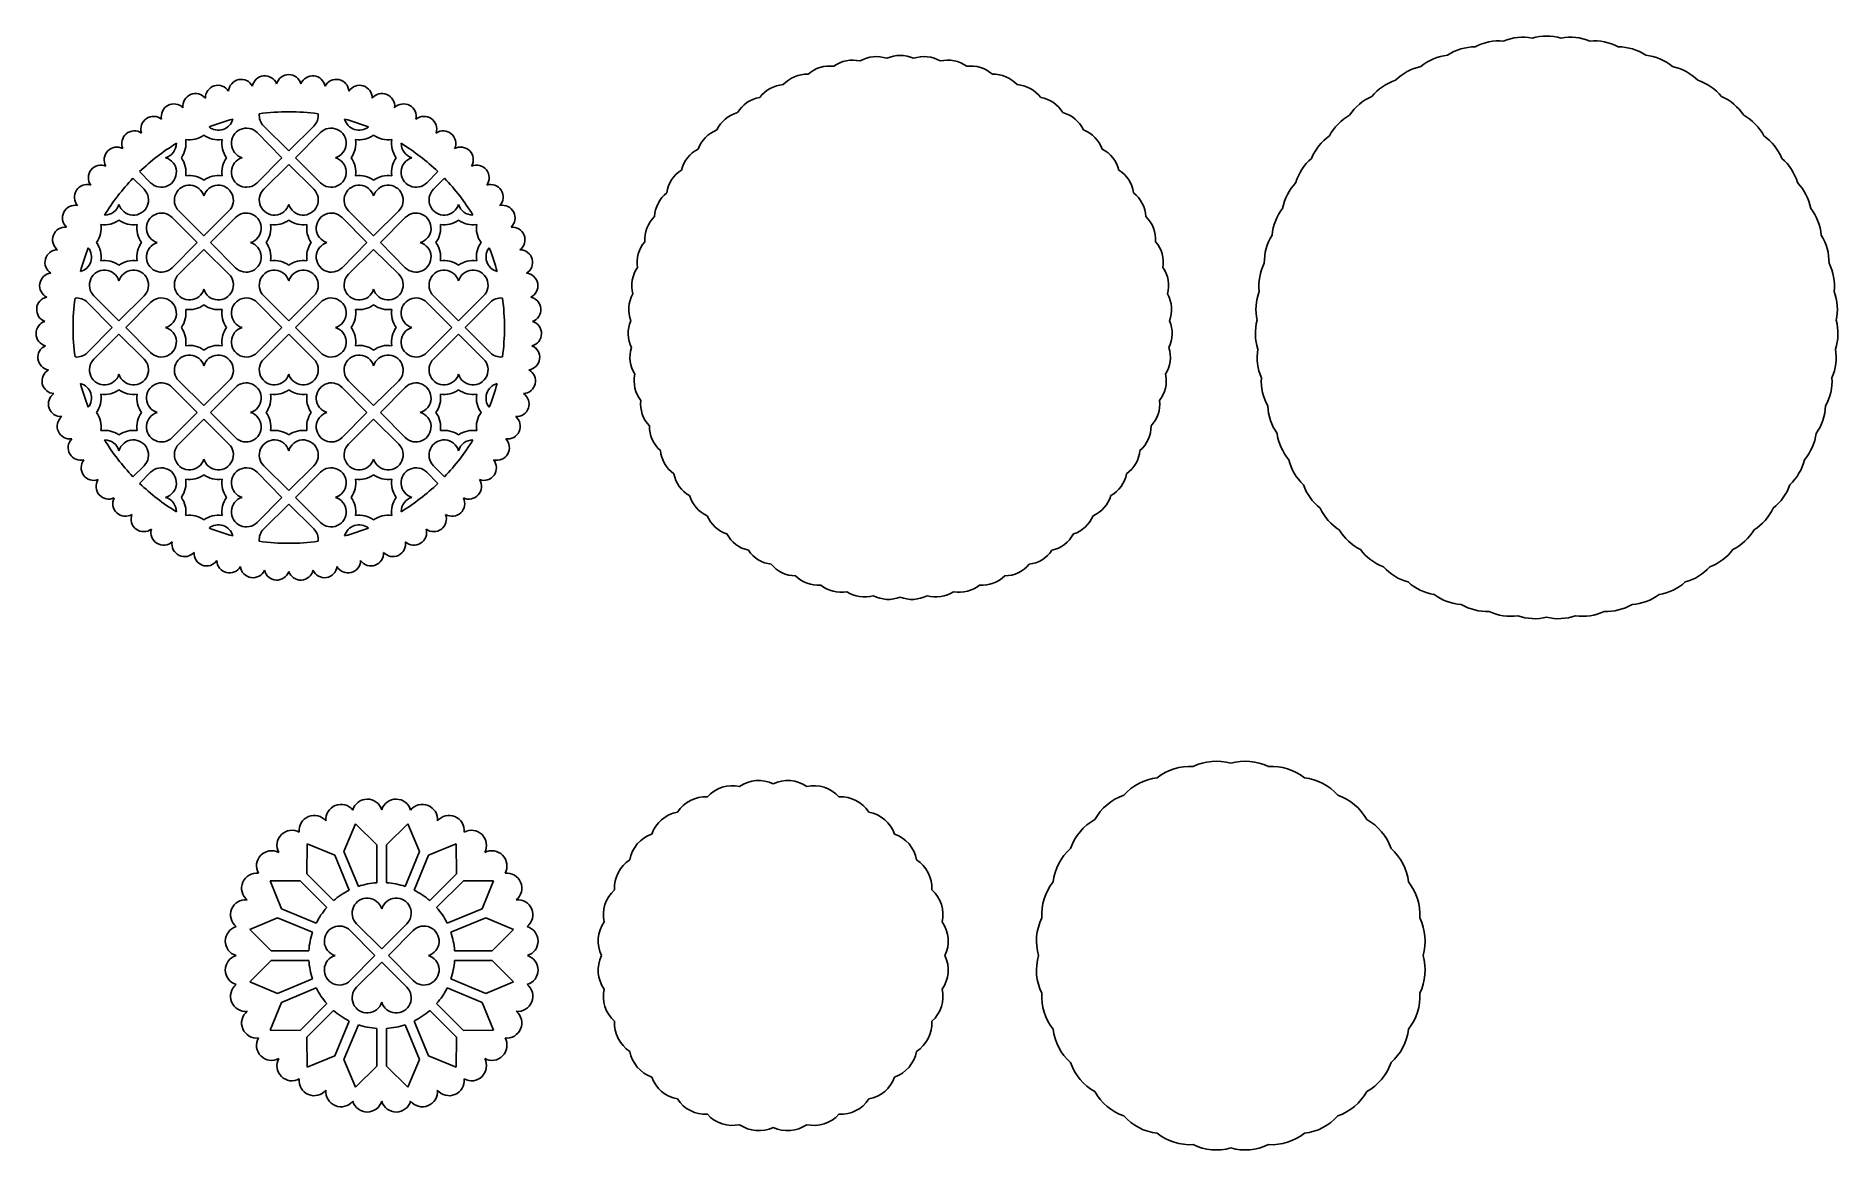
# Model space of a CAD drawing. Extents: x 109 to 389, y 28 to 201.
import ezdxf

# ---------------------------------------------------------------- set-up
doc = ezdxf.new("R2010")
doc.units = 0
doc.layers.get('0').update_dxf_attribs({"linetype": 'CONTINUOUS'})

msp = doc.modelspace()

# ---------------------------------------------------------------- linework, layer by layer
for p, q in [((147.461316, 182.092494), (143.598815, 185.990965)), ((148.513483, 183.144661), (144.615012, 187.007162)), ((148.513483, 183.144661), (152.411954, 187.007162)), ((149.565651, 182.092494), (153.428151, 185.990965)), ((125.307648, 179.922751), (127.020425, 178.194023)), ((147.461316, 182.092494), (143.598815, 178.194023)), ((148.513483, 181.040327), (144.615012, 177.177826)), ((148.513483, 181.040327), (152.411954, 177.177826)), ((149.565651, 182.092494), (153.428151, 178.194023)), ((171.719319, 179.922751), (170.006541, 178.194023)), ((124.2755, 178.890603), (126.004228, 177.177826)), ((172.751466, 178.890603), (171.022739, 177.177826)), ((135.30962, 169.940798), (131.411149, 173.803299)), ((135.30962, 169.940798), (139.208091, 173.803299)), ((161.717346, 169.940798), (157.818876, 173.803299)), ((161.717346, 169.940798), (165.615817, 173.803299)), ((134.257453, 168.888631), (130.394952, 172.787102)), ((136.361787, 168.888631), (140.224288, 172.787102)), ((160.665179, 168.888631), (156.802678, 172.787102)), ((162.769514, 168.888631), (166.632014, 172.787102)), ((134.257453, 168.888631), (130.394952, 164.99016)), ((136.361787, 168.888631), (140.224288, 164.99016)), ((160.665179, 168.888631), (156.802678, 164.99016)), ((162.769514, 168.888631), (166.632014, 164.99016)), ((135.30962, 167.836464), (131.411149, 163.973963)), ((135.30962, 167.836464), (139.208091, 163.973963)), ((161.717346, 167.836464), (157.818876, 163.973963)), ((161.717346, 167.836464), (165.615817, 163.973963)), ((122.105757, 156.736935), (118.207286, 160.599436)), ((122.105757, 156.736935), (126.004228, 160.599436)), ((148.513483, 156.736935), (144.615012, 160.599436)), ((148.513483, 156.736935), (152.411954, 160.599436)), ((174.921209, 156.736935), (171.022739, 160.599436)), ((174.921209, 156.736935), (178.81968, 160.599436)), ((121.05359, 155.684768), (117.191089, 159.583239)), ((123.157924, 155.684768), (127.020425, 159.583239)), ((147.461316, 155.684768), (143.598815, 159.583239)), ((149.565651, 155.684768), (153.428151, 159.583239)), ((173.869042, 155.684768), (170.006541, 159.583239)), ((175.973377, 155.684768), (179.835877, 159.583239)), ((121.05359, 155.684768), (117.191089, 151.786297)), ((122.105757, 154.6326), (118.207286, 150.7701)), ((122.105757, 154.6326), (126.004228, 150.7701)), ((123.157924, 155.684768), (127.020425, 151.786297)), ((147.461316, 155.684768), (143.598815, 151.786297)), ((148.513483, 154.6326), (144.615012, 150.7701)), ((148.513483, 154.6326), (152.411954, 150.7701)), ((149.565651, 155.684768), (153.428151, 151.786297)), ((173.869042, 155.684768), (170.006541, 151.786297)), ((174.921209, 154.6326), (171.022739, 150.7701)), ((174.921209, 154.6326), (178.81968, 150.7701)), ((175.973377, 155.684768), (179.835877, 151.786297)), ((134.257453, 142.480905), (130.394952, 146.379375)), ((135.30962, 143.533072), (131.411149, 147.395573)), ((135.30962, 143.533072), (139.208091, 147.395573)), ((136.361787, 142.480905), (140.224288, 146.379375)), ((160.665179, 142.480905), (156.802678, 146.379375)), ((161.717346, 143.533072), (157.818876, 147.395573)), ((161.717346, 143.533072), (165.615817, 147.395573)), ((162.769514, 142.480905), (166.632014, 146.379375)), ((134.257453, 142.480905), (130.394952, 138.582434)), ((135.30962, 141.428737), (131.411149, 137.566237)), ((135.30962, 141.428737), (139.208091, 137.566237)), ((136.361787, 142.480905), (140.224288, 138.582434)), ((160.665179, 142.480905), (156.802678, 138.582434)), ((161.717346, 141.428737), (157.818876, 137.566237)), ((161.717346, 141.428737), (165.615817, 137.566237)), ((162.769514, 142.480905), (166.632014, 138.582434)), ((124.2755, 132.478932), (126.004228, 134.19171)), ((125.307648, 131.446785), (127.020425, 133.175512)), ((147.461316, 129.277042), (143.598815, 133.175512)), ((148.513483, 130.329209), (144.615012, 134.19171)), ((148.513483, 130.329209), (152.411954, 134.19171)), ((149.565651, 129.277042), (153.428151, 133.175512)), ((171.719319, 131.446785), (170.006541, 133.175512)), ((172.751466, 132.478932), (171.022739, 134.19171)), ((147.461316, 129.277042), (143.598815, 125.378571)), ((149.565651, 129.277042), (153.428151, 125.378571)), ((148.513483, 128.224874), (144.615012, 124.362374)), ((148.513483, 128.224874), (152.411954, 124.362374)), ((157.088124, 74.208313), (158.893878, 78.511274)), ((162.20885, 75.226889), (158.893878, 78.511274)), ((163.72981, 75.226889), (167.044781, 78.511274)), ((168.850536, 74.208313), (167.044781, 78.511274)), ((151.341798, 70.725609), (151.363426, 75.392058)), ((155.68294, 73.626267), (151.363426, 75.392058)), ((155.68294, 73.626267), (157.930455, 68.200285)), ((157.088124, 74.208313), (159.335639, 68.782331)), ((162.20885, 75.226889), (162.20885, 69.353848)), ((163.72981, 75.226889), (163.72981, 69.353848)), ((168.850536, 74.208313), (166.60302, 68.782331)), ((170.25572, 73.626267), (168.008204, 68.200285)), ((170.25572, 73.626267), (174.575234, 75.392058)), ((174.596861, 70.725609), (174.575234, 75.392058)), ((151.341798, 70.725609), (155.494665, 66.572742)), ((174.596861, 70.725609), (170.443994, 66.572742)), ((150.266317, 69.650128), (145.599867, 69.6285)), ((147.365659, 65.308986), (145.599867, 69.6285)), ((150.266317, 69.650128), (154.419184, 65.497261)), ((175.672343, 69.650128), (171.519476, 65.497261)), ((175.672343, 69.650128), (180.338792, 69.6285)), ((178.573001, 65.308986), (180.338792, 69.6285)), ((147.365659, 65.308986), (152.791641, 63.06147)), ((178.573001, 65.308986), (173.147019, 63.06147)), ((146.783613, 63.903802), (142.480652, 62.098047)), ((145.765037, 58.783076), (142.480652, 62.098047)), ((146.783613, 63.903802), (152.209595, 61.656286)), ((161.917162, 58.022596), (158.054662, 61.921067)), ((162.96933, 59.074763), (159.070859, 62.937264)), ((162.96933, 59.074763), (166.867801, 62.937264)), ((164.021497, 58.022596), (167.883998, 61.921067)), ((179.155047, 63.903802), (173.729065, 61.656286)), ((179.155047, 63.903802), (183.458008, 62.098047)), ((180.173623, 58.783076), (183.458008, 62.098047)), ((145.765037, 57.262116), (142.480652, 53.947144)), ((145.765037, 58.783076), (151.638078, 58.783076)), ((145.765037, 57.262116), (151.638078, 57.262116)), ((161.917162, 58.022596), (158.054662, 54.124125)), ((162.96933, 56.970429), (159.070859, 53.107928)), ((162.96933, 56.970429), (166.867801, 53.107928)), ((164.021497, 58.022596), (167.883998, 54.124125)), ((180.173623, 58.783076), (174.300582, 58.783076)), ((180.173623, 57.262116), (174.300582, 57.262116)), ((180.173623, 57.262116), (183.458008, 53.947144)), ((146.783613, 52.14139), (142.480652, 53.947144)), ((146.783613, 52.14139), (152.209595, 54.388905)), ((179.155047, 52.14139), (173.729065, 54.388905)), ((179.155047, 52.14139), (183.458008, 53.947144)), ((147.365659, 50.736206), (145.599867, 46.416692)), ((147.365659, 50.736206), (152.791641, 52.983722)), ((150.266317, 46.395064), (154.419184, 50.547931)), ((175.672343, 46.395064), (171.519476, 50.547931)), ((178.573001, 50.736206), (173.147019, 52.983722)), ((178.573001, 50.736206), (180.338792, 46.416692)), ((151.341798, 45.319583), (155.494665, 49.47245)), ((155.68294, 42.418925), (157.930455, 47.844907)), ((170.25572, 42.418925), (168.008204, 47.844907)), ((174.596861, 45.319583), (170.443994, 49.47245)), ((150.266317, 46.395064), (145.599867, 46.416692)), ((151.341798, 45.319583), (151.363426, 40.653133)), ((157.088124, 41.836879), (159.335639, 47.262861)), ((162.20885, 40.818303), (162.20885, 46.691344)), ((163.72981, 40.818303), (163.72981, 46.691344)), ((168.850536, 41.836879), (166.60302, 47.262861)), ((174.596861, 45.319583), (174.575234, 40.653133)), ((175.672343, 46.395064), (180.338792, 46.416692)), ((155.68294, 42.418925), (151.363426, 40.653133)), ((170.25572, 42.418925), (174.575234, 40.653133)), ((157.088124, 41.836879), (158.893878, 37.533918)), ((162.20885, 40.818303), (158.893878, 37.533918)), ((163.72981, 40.818303), (167.044781, 37.533918)), ((168.850536, 41.836879), (167.044781, 37.533918))]:
    msp.add_line(p, q)
for centre, radius, start, end in [((333.168996, 191.383232), 7.965059, 90.765402, 123.520312), ((336.778134, 192.302232), 7.965059, 85.051116, 117.806027), ((340.46084, 192.85731), 7.965059, 79.33683, 112.091741), ((344.180514, 193.042952), 7.965059, 73.622545, 106.377455), ((347.900188, 192.85731), 7.965059, 67.908259, 100.66317), ((351.582894, 192.302232), 7.965059, 62.193973, 94.948884), ((355.192032, 191.383232), 7.965059, 56.479688, 89.234598), ((232.610996, 191.383232), 4.965059, 82.258233, 132.027482), ((236.220134, 192.302232), 4.965059, 76.543947, 126.313196), ((239.902841, 192.85731), 4.965059, 70.829661, 120.59891), ((243.622514, 193.042952), 4.965059, 65.115375, 114.884625), ((247.342188, 192.85731), 4.965059, 59.40109, 109.170339), ((251.024895, 192.302232), 4.965059, 53.686804, 103.456053), ((254.634032, 191.383232), 4.965059, 47.972518, 97.741767), ((326.313814, 188.493531), 7.965059, 102.193973, 134.948884), ((329.669296, 190.109446), 7.965059, 96.479688, 129.234598), ((358.691733, 190.109446), 7.965059, 50.765402, 83.520312), ((362.047214, 188.493531), 7.965059, 45.051116, 77.806027), ((141.111103, 192.302232), 1.965059, 27.196028, 175.661115), ((144.793809, 192.85731), 1.965059, 21.481742, 169.946829), ((148.513483, 193.042952), 1.965059, 15.767457, 164.232543), ((152.233157, 192.85731), 1.965059, 10.053171, 158.518258), ((155.915863, 192.302232), 1.965059, 4.338885, 152.803972), ((225.755814, 188.493531), 4.965059, 93.686804, 143.456053), ((229.111296, 190.109446), 4.965059, 87.972518, 137.741767), ((258.133733, 190.109446), 4.965059, 42.258233, 92.027482), ((261.489215, 188.493531), 4.965059, 36.543947, 86.313196), ((323.1359, 186.551548), 7.965059, 107.908259, 140.66317), ((365.225128, 186.551548), 7.965059, 39.33683, 72.091741), ((134.002265, 190.109446), 1.965059, 38.6246, 187.089686), ((137.501965, 191.383232), 1.965059, 32.910314, 181.3754), ((159.525001, 191.383232), 1.965059, 358.6246, 147.089686), ((163.024702, 190.109446), 1.965059, 352.910314, 141.3754), ((222.5779, 186.551548), 4.965059, 99.40109, 149.170339), ((264.667129, 186.551548), 4.965059, 30.829661, 80.59891), ((320.167137, 184.302797), 7.965059, 113.622545, 146.377455), ((368.193892, 184.302797), 7.965059, 33.622545, 66.377455), ((127.468869, 186.551548), 1.965059, 50.053171, 198.518258), ((130.646783, 188.493531), 1.965059, 44.338885, 192.803972), ((148.513483, 155.684768), 33.555784, 105.015887, 111.687851), ((137.556642, 188.714861), 2.346401, 232.027853, 344.675885), ((146.266461, 188.67399), 2.346401, 173.820855, 225.26555), ((148.513483, 155.684768), 33.555784, 82.155622, 97.844378), ((150.760505, 188.67399), 2.346401, 314.73445, 6.179145), ((159.470324, 188.714861), 2.346401, 195.324115, 307.972147), ((148.513483, 155.684768), 33.555784, 68.312149, 74.984113), ((166.380183, 188.493531), 1.965059, 347.196028, 135.661115), ((169.558097, 186.551548), 1.965059, 341.481742, 129.946829), ((219.609137, 184.302797), 4.965059, 105.115375, 154.884625), ((267.635892, 184.302797), 4.965059, 25.115375, 74.884625), ((317.437029, 181.769627), 7.965059, 119.33683, 152.091741), ((370.924, 181.769627), 7.965059, 27.908259, 60.66317), ((124.500106, 184.302797), 1.965059, 55.767457, 204.232543), ((133.062598, 188.714861), 3.841271, 261.349173, 305.800758), ((137.556642, 188.714861), 3.841271, 234.199242, 278.650827), ((141.931987, 184.339516), 2.346401, 44.73445, 253.26488), ((155.094979, 184.339516), 2.346401, 286.73512, 135.26555), ((159.470324, 188.714861), 3.841271, 261.349173, 305.800758), ((163.964368, 188.714861), 3.841271, 234.199242, 278.650827), ((172.526861, 184.302797), 1.965059, 335.767457, 124.232543), ((216.879029, 181.769627), 4.965059, 110.829661, 160.59891), ((270.366, 181.769627), 4.965059, 19.40109, 69.170339), ((314.97271, 178.977214), 7.965059, 125.051116, 157.806027), ((373.388318, 178.977214), 7.965059, 22.193973, 54.948884), ((121.769998, 181.769627), 1.965059, 61.481742, 209.946829), ((148.513483, 155.684768), 33.555784, 121.393938, 133.753718), ((128.687253, 184.339516), 2.346401, 286.73512, 359.723265), ((128.687253, 184.339516), 3.841271, 324.199242, 8.650827), ((141.931987, 184.339516), 3.841271, 171.349173, 215.800758), ((155.094979, 184.339516), 3.841271, 324.199242, 8.650827), ((168.339713, 184.339516), 3.841271, 171.349173, 215.800758), ((148.513483, 155.684768), 33.555784, 46.246282, 58.606062), ((168.339713, 184.339516), 2.346401, 180.276735, 253.26488), ((175.256969, 181.769627), 1.965059, 330.053171, 118.518258), ((214.41471, 178.977214), 4.965059, 116.543947, 166.313196), ((272.830319, 178.977214), 4.965059, 13.686804, 63.456053), ((119.305679, 178.977214), 1.965059, 67.196028, 215.661115), ((128.687253, 179.845472), 2.346401, 224.73445, 73.26488), ((128.687253, 179.845472), 3.841271, 351.349173, 35.800758), ((141.931987, 179.845472), 3.841271, 144.199242, 188.650827), ((141.931987, 179.845472), 2.346401, 106.73512, 315.26555), ((155.094979, 179.845472), 2.346401, 224.73445, 73.26488), ((155.094979, 179.845472), 3.841271, 351.349173, 35.800758), ((168.339713, 179.845472), 3.841271, 144.199242, 188.650827), ((168.339713, 179.845472), 2.346401, 106.73512, 315.26555), ((177.721287, 178.977214), 1.965059, 324.338885, 112.803972), ((212.240672, 175.953311), 4.965059, 122.258233, 172.027482), ((275.004357, 175.953311), 4.965059, 7.972518, 57.741767), ((312.798671, 175.953311), 7.965059, 130.765402, 163.520312), ((375.562357, 175.953311), 7.965059, 16.479688, 49.234598), ((117.13164, 175.953311), 1.965059, 72.910314, 221.3754), ((148.513483, 155.684768), 33.555784, 136.246282, 148.606062), ((124.352779, 175.510998), 2.346401, 196.73512, 45.26555), ((133.062598, 175.470127), 2.346401, 16.73512, 225.26555), ((133.062598, 175.470127), 3.841271, 54.199242, 98.650827), ((137.556642, 175.470127), 3.841271, 81.349173, 125.800758), ((137.556642, 175.470127), 2.346401, 314.73445, 163.26488), ((146.266461, 175.510998), 2.346401, 134.73445, 343.26488), ((150.760505, 175.510998), 2.346401, 196.73512, 45.26555), ((159.470324, 175.470127), 2.346401, 16.73512, 225.26555), ((159.470324, 175.470127), 3.841271, 54.199242, 98.650827), ((163.964368, 175.470127), 3.841271, 81.349173, 125.800758), ((163.964368, 175.470127), 2.346401, 314.73445, 163.26488), ((172.674187, 175.510998), 2.346401, 134.73445, 343.26488), ((148.513483, 155.684768), 33.555784, 31.393938, 43.753718), ((179.895326, 175.953311), 1.965059, 318.6246, 107.089686), ((210.37852, 172.727969), 4.965059, 127.972518, 177.741767), ((276.866509, 172.727969), 4.965059, 2.258233, 52.027482), ((310.93652, 172.727969), 7.965059, 136.479688, 169.234598), ((377.424509, 172.727969), 7.965059, 10.765402, 43.520312), ((115.269489, 172.727969), 1.965059, 78.6246, 227.089686), ((119.858735, 175.510998), 2.346401, 270.276735, 343.26488), ((177.168232, 175.510998), 2.346401, 196.73512, 269.723265), ((181.757478, 172.727969), 1.965059, 312.910314, 101.3754), ((309.404762, 169.333245), 7.965059, 142.193973, 174.948884), ((378.956267, 169.333245), 7.965059, 5.051116, 37.806027), ((113.737731, 169.333245), 1.965059, 84.338885, 232.803972), ((115.48339, 171.135653), 3.841271, 324.199242, 8.650827), ((119.858735, 175.510998), 3.841271, 261.349173, 305.800758), ((124.352779, 175.510998), 3.841271, 234.199242, 278.650827), ((128.728124, 171.135653), 3.841271, 171.349173, 215.800758), ((128.728124, 171.135653), 2.346401, 44.73445, 253.26488), ((141.891116, 171.135653), 2.346401, 286.73512, 135.26555), ((141.891116, 171.135653), 3.841271, 324.199242, 8.650827), ((146.266461, 175.510998), 3.841271, 261.349173, 305.800758), ((150.760505, 175.510998), 3.841271, 234.199242, 278.650827), ((155.13585, 171.135653), 3.841271, 171.349173, 215.800758), ((155.13585, 171.135653), 2.346401, 44.73445, 253.26488), ((168.298842, 171.135653), 2.346401, 286.73512, 135.26555), ((168.298842, 171.135653), 3.841271, 324.199242, 8.650827), ((172.674187, 175.510998), 3.841271, 261.349173, 305.800758), ((177.168232, 175.510998), 3.841271, 234.199242, 278.650827), ((181.543577, 171.135653), 3.841271, 171.349173, 215.800758), ((183.289236, 169.333245), 1.965059, 307.196028, 95.661115), ((208.846762, 169.333245), 4.965059, 133.686804, 183.456053), ((278.398267, 169.333245), 4.965059, 356.543947, 46.313196), ((115.48339, 166.641609), 3.841271, 351.349173, 35.800758), ((128.728124, 166.641609), 3.841271, 144.199242, 188.650827), ((128.728124, 166.641609), 2.346401, 106.73512, 315.26555), ((141.891116, 166.641609), 2.346401, 224.73445, 73.26488), ((141.891116, 166.641609), 3.841271, 351.349173, 35.800758), ((155.13585, 166.641609), 3.841271, 144.199242, 188.650827), ((155.13585, 166.641609), 2.346401, 106.73512, 315.26555), ((168.298842, 166.641609), 2.346401, 224.73445, 73.26488), ((168.298842, 166.641609), 3.841271, 351.349173, 35.800758), ((181.543577, 166.641609), 3.841271, 144.199242, 188.650827), ((207.660621, 165.802876), 4.965059, 139.40109, 189.170339), ((279.584408, 165.802876), 4.965059, 350.829661, 40.59891), ((308.218621, 165.802876), 7.965059, 147.908259, 180.66317), ((380.142408, 165.802876), 7.965059, 359.33683, 32.091741), ((112.55159, 165.802876), 1.965059, 90.053171, 238.518258), ((115.48339, 166.641609), 2.346401, 285.324115, 37.972147), ((148.513483, 155.684768), 33.555784, 158.312149, 164.984113), ((119.858735, 162.266264), 3.841271, 54.199242, 98.650827), ((124.352779, 162.266264), 3.841271, 81.349173, 125.800758), ((146.266461, 162.266264), 3.841271, 54.199242, 98.650827), ((150.760505, 162.266264), 3.841271, 81.349173, 125.800758), ((172.674187, 162.266264), 3.841271, 54.199242, 98.650827), ((177.168232, 162.266264), 3.841271, 81.349173, 125.800758), ((181.543577, 166.641609), 2.346401, 142.027853, 254.675885), ((148.513483, 155.684768), 33.555784, 15.015887, 21.687851), ((184.475377, 165.802876), 1.965059, 301.481742, 89.946829), ((307.389885, 162.171948), 7.965059, 153.622545, 186.377455), ((380.971143, 162.171948), 7.965059, 353.622545, 26.377455), ((111.722854, 162.171948), 1.965059, 95.767457, 244.232543), ((119.858735, 162.266264), 2.346401, 16.73512, 225.26555), ((124.352779, 162.266264), 2.346401, 314.73445, 163.26488), ((133.062598, 162.307135), 2.346401, 134.73445, 343.26488), ((137.556642, 162.307135), 2.346401, 196.73512, 45.26555), ((146.266461, 162.266264), 2.346401, 16.73512, 225.26555), ((150.760505, 162.266264), 2.346401, 314.73445, 163.26488), ((159.470324, 162.307135), 2.346401, 134.73445, 343.26488), ((163.964368, 162.307135), 2.346401, 196.73512, 45.26555), ((172.674187, 162.266264), 2.346401, 16.73512, 225.26555), ((177.168232, 162.266264), 2.346401, 314.73445, 163.26488), ((185.304112, 162.171948), 1.965059, 295.767457, 84.232543), ((206.831885, 162.171948), 4.965059, 145.115375, 194.884625), ((280.413144, 162.171948), 4.965059, 345.115375, 34.884625), ((111.25976, 158.476548), 1.965059, 101.481742, 249.946829), ((148.513483, 155.684768), 33.555784, 172.155622, 187.844378), ((115.524261, 157.93179), 2.346401, 44.73445, 96.179145), ((128.687253, 157.93179), 2.346401, 286.73512, 135.26555), ((141.931987, 157.93179), 2.346401, 44.73445, 253.26488), ((155.094979, 157.93179), 2.346401, 286.73512, 135.26555), ((168.339713, 157.93179), 2.346401, 44.73445, 253.26488), ((181.502706, 157.93179), 2.346401, 83.820855, 135.26555), ((148.513483, 155.684768), 33.555784, 352.155622, 7.844378), ((185.767206, 158.476548), 1.965059, 290.053171, 78.518258), ((206.368792, 158.476548), 4.965059, 150.829661, 200.59891), ((280.876237, 158.476548), 4.965059, 339.40109, 29.170339), ((306.926791, 158.476548), 7.965059, 159.33683, 192.091741), ((381.434237, 158.476548), 7.965059, 347.908259, 20.66317), ((128.687253, 157.93179), 3.841271, 324.199242, 8.650827), ((133.062598, 162.307135), 3.841271, 261.349173, 305.800758), ((137.556642, 162.307135), 3.841271, 234.199242, 278.650827), ((141.931987, 157.93179), 3.841271, 171.349173, 215.800758), ((155.094979, 157.93179), 3.841271, 324.199242, 8.650827), ((159.470324, 162.307135), 3.841271, 261.349173, 305.800758), ((163.964368, 162.307135), 3.841271, 234.199242, 278.650827), ((168.339713, 157.93179), 3.841271, 171.349173, 215.800758), ((111.166911, 154.753402), 1.965059, 107.196028, 255.661115), ((128.687253, 153.437746), 2.346401, 224.73445, 73.26488), ((128.687253, 153.437746), 3.841271, 351.349173, 35.800758), ((141.931987, 153.437746), 3.841271, 144.199242, 188.650827), ((141.931987, 153.437746), 2.346401, 106.73512, 315.26555), ((155.094979, 153.437746), 2.346401, 224.73445, 73.26488), ((155.094979, 153.437746), 3.841271, 351.349173, 35.800758), ((168.339713, 153.437746), 3.841271, 144.199242, 188.650827), ((168.339713, 153.437746), 2.346401, 106.73512, 315.26555), ((185.860055, 154.753402), 1.965059, 284.338885, 72.803972), ((206.275942, 154.753402), 4.965059, 156.543947, 206.313196), ((280.969087, 154.753402), 4.965059, 333.686804, 23.456053), ((306.833942, 154.753402), 7.965059, 165.051116, 197.806027), ((381.527086, 154.753402), 7.965059, 342.193973, 14.948884), ((111.445229, 151.039513), 1.965059, 112.910314, 261.3754), ((115.524261, 153.437746), 2.346401, 263.820855, 315.26555), ((133.062598, 149.062401), 2.346401, 16.73512, 225.26555), ((133.062598, 149.062401), 3.841271, 54.199242, 98.650827), ((137.556642, 149.062401), 3.841271, 81.349173, 125.800758), ((137.556642, 149.062401), 2.346401, 314.73445, 163.26488), ((159.470324, 149.062401), 2.346401, 16.73512, 225.26555), ((159.470324, 149.062401), 3.841271, 54.199242, 98.650827), ((163.964368, 149.062401), 3.841271, 81.349173, 125.800758), ((163.964368, 149.062401), 2.346401, 314.73445, 163.26488), ((181.502706, 153.437746), 2.346401, 224.73445, 276.179145), ((185.581738, 151.039513), 1.965059, 278.6246, 67.089686), ((206.55426, 151.039513), 4.965059, 162.258233, 212.027482), ((280.690769, 151.039513), 4.965059, 327.972518, 17.741767), ((307.11226, 151.039513), 7.965059, 170.765402, 203.520312), ((381.248769, 151.039513), 7.965059, 336.479688, 9.234598), ((112.091947, 147.37179), 1.965059, 118.6246, 267.089686), ((119.858735, 149.103272), 2.346401, 134.73445, 343.26488), ((124.352779, 149.103272), 2.346401, 196.73512, 45.26555), ((146.266461, 149.103272), 2.346401, 134.73445, 343.26488), ((150.760505, 149.103272), 2.346401, 196.73512, 45.26555), ((172.674187, 149.103272), 2.346401, 134.73445, 343.26488), ((177.168232, 149.103272), 2.346401, 196.73512, 45.26555), ((184.935019, 147.37179), 1.965059, 272.910314, 61.3754), ((115.48339, 144.727927), 2.346401, 322.027853, 74.675885), ((148.513483, 155.684768), 33.555784, 195.015887, 201.687851), ((119.858735, 149.103272), 3.841271, 261.349173, 305.800758), ((124.352779, 149.103272), 3.841271, 234.199242, 278.650827), ((128.728124, 144.727927), 2.346401, 44.73445, 253.26488), ((141.891116, 144.727927), 2.346401, 286.73512, 135.26555), ((146.266461, 149.103272), 3.841271, 261.349173, 305.800758), ((150.760505, 149.103272), 3.841271, 234.199242, 278.650827), ((155.13585, 144.727927), 2.346401, 44.73445, 253.26488), ((168.298842, 144.727927), 2.346401, 286.73512, 135.26555), ((172.674187, 149.103272), 3.841271, 261.349173, 305.800758), ((177.168232, 149.103272), 3.841271, 234.199242, 278.650827), ((181.543577, 144.727927), 2.346401, 105.324115, 217.972147), ((148.513483, 155.684768), 33.555784, 338.312149, 344.984113), ((207.200978, 147.37179), 4.965059, 167.972518, 217.741767), ((280.044051, 147.37179), 4.965059, 322.258233, 12.027482), ((307.758978, 147.37179), 7.965059, 176.479688, 209.234598), ((380.60205, 147.37179), 7.965059, 330.765402, 3.520312), ((113.100639, 143.786685), 1.965059, 124.338885, 272.803972), ((115.48339, 144.727927), 3.841271, 324.199242, 8.650827), ((128.728124, 144.727927), 3.841271, 171.349173, 215.800758), ((141.891116, 144.727927), 3.841271, 324.199242, 8.650827), ((155.13585, 144.727927), 3.841271, 171.349173, 215.800758), ((168.298842, 144.727927), 3.841271, 324.199242, 8.650827), ((181.543577, 144.727927), 3.841271, 171.349173, 215.800758), ((183.926327, 143.786685), 1.965059, 267.196028, 55.661115), ((208.20967, 143.786685), 4.965059, 173.686804, 223.456053), ((279.035359, 143.786685), 4.965059, 316.543947, 6.313196), ((308.76767, 143.786685), 7.965059, 182.193973, 214.948884), ((379.593358, 143.786685), 7.965059, 325.051116, 357.806027), ((114.46128, 140.319829), 1.965059, 130.053171, 278.518258), ((115.48339, 140.233883), 3.841271, 351.349173, 35.800758), ((128.728124, 140.233883), 3.841271, 144.199242, 188.650827), ((128.728124, 140.233883), 2.346401, 106.73512, 315.26555), ((141.891116, 140.233883), 2.346401, 224.73445, 73.26488), ((141.891116, 140.233883), 3.841271, 351.349173, 35.800758), ((155.13585, 140.233883), 3.841271, 144.199242, 188.650827), ((155.13585, 140.233883), 2.346401, 106.73512, 315.26555), ((168.298842, 140.233883), 2.346401, 224.73445, 73.26488), ((168.298842, 140.233883), 3.841271, 351.349173, 35.800758), ((181.543577, 140.233883), 3.841271, 144.199242, 188.650827), ((182.565686, 140.319829), 1.965059, 261.481742, 49.946829), ((209.570311, 140.319829), 4.965059, 179.40109, 229.170339), ((277.674718, 140.319829), 4.965059, 310.829661, 0.59891), ((116.160347, 137.005676), 1.965059, 135.767457, 284.232543), ((119.858735, 135.858538), 3.841271, 54.199242, 98.650827), ((148.513483, 155.684768), 33.555784, 211.393938, 223.753718), ((119.858735, 135.858538), 2.346401, 16.73512, 89.723265), ((124.352779, 135.858538), 3.841271, 81.349173, 125.800758), ((124.352779, 135.858538), 2.346401, 314.73445, 163.26488), ((133.062598, 135.899409), 2.346401, 134.73445, 343.26488), ((137.556642, 135.899409), 2.346401, 196.73512, 45.26555), ((146.266461, 135.858538), 2.346401, 16.73512, 225.26555), ((146.266461, 135.858538), 3.841271, 54.199242, 98.650827), ((150.760505, 135.858538), 3.841271, 81.349173, 125.800758), ((150.760505, 135.858538), 2.346401, 314.73445, 163.26488), ((159.470324, 135.899409), 2.346401, 134.73445, 343.26488), ((163.964368, 135.899409), 2.346401, 196.73512, 45.26555), ((172.674187, 135.858538), 2.346401, 16.73512, 225.26555), ((172.674187, 135.858538), 3.841271, 54.199242, 98.650827), ((148.513483, 155.684768), 33.555784, 316.246282, 328.606062), ((177.168232, 135.858538), 3.841271, 81.349173, 125.800758), ((177.168232, 135.858538), 2.346401, 90.276735, 163.26488), ((180.866619, 137.005676), 1.965059, 255.767457, 44.232543), ((310.128311, 140.319829), 7.965059, 187.908259, 220.66317), ((378.232717, 140.319829), 7.965059, 319.33683, 352.091741), ((118.180954, 133.877164), 1.965059, 141.481742, 289.946829), ((178.846012, 133.877164), 1.965059, 250.053171, 38.518258), ((211.269378, 137.005676), 4.965059, 185.115375, 234.884625), ((275.975651, 137.005676), 4.965059, 305.115375, 354.884625), ((311.827378, 137.005676), 7.965059, 193.622545, 226.377455), ((376.53365, 137.005676), 7.965059, 313.622545, 346.377455), ((120.503019, 130.965387), 1.965059, 147.196028, 295.661115), ((128.687253, 131.524064), 2.346401, 286.73512, 135.26555), ((128.687253, 131.524064), 3.841271, 324.199242, 8.650827), ((133.062598, 135.899409), 3.841271, 261.349173, 305.800758), ((137.556642, 135.899409), 3.841271, 234.199242, 278.650827), ((141.931987, 131.524064), 3.841271, 171.349173, 215.800758), ((141.931987, 131.524064), 2.346401, 44.73445, 253.26488), ((155.094979, 131.524064), 2.346401, 286.73512, 135.26555), ((155.094979, 131.524064), 3.841271, 324.199242, 8.650827), ((159.470324, 135.899409), 3.841271, 261.349173, 305.800758), ((163.964368, 135.899409), 3.841271, 234.199242, 278.650827), ((168.339713, 131.524064), 3.841271, 171.349173, 215.800758), ((168.339713, 131.524064), 2.346401, 44.73445, 253.26488), ((176.523947, 130.965387), 1.965059, 244.338885, 32.803972), ((213.289985, 133.877164), 4.965059, 190.829661, 240.59891), ((273.955044, 133.877164), 4.965059, 299.40109, 349.170339), ((123.103465, 128.299281), 1.965059, 152.910314, 301.3754), ((148.513483, 155.684768), 33.555784, 226.246282, 238.606062), ((128.687253, 127.030019), 2.346401, 0.276735, 73.26488), ((128.687253, 127.030019), 3.841271, 351.349173, 35.800758), ((141.931987, 127.030019), 3.841271, 144.199242, 188.650827), ((141.931987, 127.030019), 2.346401, 106.73512, 315.26555), ((155.094979, 127.030019), 2.346401, 224.73445, 73.26488), ((155.094979, 127.030019), 3.841271, 351.349173, 35.800758), ((168.339713, 127.030019), 3.841271, 144.199242, 188.650827), ((148.513483, 155.684768), 33.555784, 301.393938, 313.753718), ((168.339713, 127.030019), 2.346401, 106.73512, 179.723265), ((173.923501, 128.299281), 1.965059, 238.6246, 27.089686), ((215.61205, 130.965387), 4.965059, 196.543947, 246.313196), ((271.632978, 130.965387), 4.965059, 293.686804, 343.456053), ((313.847985, 133.877164), 7.965059, 199.33683, 232.091741), ((374.513043, 133.877164), 7.965059, 307.908259, 340.66317), ((125.956447, 125.905345), 1.965059, 158.6246, 307.089686), ((133.062598, 122.654674), 3.841271, 54.199242, 98.650827), ((137.556642, 122.654674), 3.841271, 81.349173, 125.800758), ((159.470324, 122.654674), 3.841271, 54.199242, 98.650827), ((163.964368, 122.654674), 3.841271, 81.349173, 125.800758), ((171.070519, 125.905345), 1.965059, 232.910314, 21.3754), ((218.212496, 128.299281), 4.965059, 202.258233, 252.027482), ((269.032533, 128.299281), 4.965059, 287.972518, 337.741767), ((316.17005, 130.965387), 7.965059, 205.051116, 237.806027), ((372.190978, 130.965387), 7.965059, 302.193973, 334.948884), ((129.033611, 123.80737), 1.965059, 164.338885, 312.803972), ((137.556642, 122.654674), 2.346401, 15.324115, 127.972147), ((148.513483, 155.684768), 33.555784, 248.312149, 254.984113), ((146.266461, 122.695545), 2.346401, 134.73445, 186.179145), ((150.760505, 122.695545), 2.346401, 353.820855, 45.26555), ((159.470324, 122.654674), 2.346401, 52.027853, 164.675885), ((148.513483, 155.684768), 33.555784, 285.015887, 291.687851), ((167.993355, 123.80737), 1.965059, 227.196028, 15.661115), ((221.065478, 125.905345), 4.965059, 207.972518, 257.741767), ((266.179551, 125.905345), 4.965059, 282.258233, 332.027482), ((318.770496, 128.299281), 7.965059, 210.765402, 243.520312), ((369.590532, 128.299281), 7.965059, 296.479688, 329.234598), ((132.304375, 122.026207), 1.965059, 170.053171, 318.518258), ((135.736232, 120.579558), 1.965059, 175.767457, 324.232543), ((148.513483, 155.684768), 33.555784, 262.155622, 277.844378), ((161.290735, 120.579558), 1.965059, 215.767457, 4.232543), ((164.722592, 122.026207), 1.965059, 221.481742, 9.946829), ((224.142642, 123.80737), 4.965059, 213.686804, 263.456053), ((263.102387, 123.80737), 4.965059, 276.543947, 326.313196), ((321.623478, 125.905345), 7.965059, 216.479688, 249.234598), ((366.73755, 125.905345), 7.965059, 290.765402, 323.520312), ((139.295075, 119.4818), 1.965059, 181.481742, 329.946829), ((142.945535, 118.743844), 1.965059, 187.196028, 335.661115), ((146.651331, 118.373023), 1.965059, 192.910314, 341.3754), ((150.375635, 118.373023), 1.965059, 198.6246, 347.089686), ((154.081432, 118.743844), 1.965059, 204.338885, 352.803972), ((157.731891, 119.4818), 1.965059, 210.053171, 358.518258), ((227.413406, 122.026207), 4.965059, 219.40109, 269.170339), ((259.831623, 122.026207), 4.965059, 270.829661, 320.59891), ((324.700642, 123.80737), 7.965059, 222.193973, 254.948884), ((363.660386, 123.80737), 7.965059, 285.051116, 317.806027), ((230.845263, 120.579558), 4.965059, 225.115375, 274.884625), ((234.404106, 119.4818), 4.965059, 230.829661, 280.59891), ((252.840923, 119.4818), 4.965059, 259.40109, 309.170339), ((256.399766, 120.579558), 4.965059, 265.115375, 314.884625), ((327.971406, 122.026207), 7.965059, 227.908259, 260.66317), ((360.389623, 122.026207), 7.965059, 279.33683, 312.091741), ((238.054566, 118.743844), 4.965059, 236.543947, 286.313196), ((241.760363, 118.373023), 4.965059, 242.258233, 292.027482), ((245.484666, 118.373023), 4.965059, 247.972518, 297.741767), ((249.190463, 118.743844), 4.965059, 253.686804, 303.456053), ((331.403263, 120.579558), 7.965059, 233.622545, 266.377455), ((334.962106, 119.4818), 7.965059, 239.33683, 272.091741), ((353.398922, 119.4818), 7.965059, 267.908259, 300.66317), ((356.957766, 120.579558), 7.965059, 273.622545, 306.377455), ((338.612566, 118.743844), 7.965059, 245.051116, 277.806027), ((342.318362, 118.373023), 7.965059, 250.765402, 283.520312), ((346.042666, 118.373023), 7.965059, 256.479688, 289.234598), ((349.748463, 118.743844), 7.965059, 262.193973, 294.948884), ((288.710275, 79.189513), 8.247601, 86.611932, 128.309842), ((292.798717, 80.002754), 8.247601, 74.190158, 115.888068), ((297.292762, 80.002754), 8.247601, 64.111932, 105.809842), ((301.381204, 79.189513), 8.247601, 51.690158, 93.388068), ((217.528277, 79.189513), 5.247601, 77.847666, 137.853373), ((221.616719, 80.002754), 5.247601, 64.646627, 124.652334), ((226.110764, 80.002754), 5.247601, 55.347666, 115.353373), ((230.199206, 79.189513), 5.247601, 42.146627, 102.152334), ((284.558319, 77.469716), 8.247601, 96.690158, 138.388068), ((305.53316, 77.469716), 8.247601, 41.611932, 83.309842), ((156.633865, 79.189513), 2.346401, 38.591636, 185.76488), ((160.722308, 80.002754), 2.346401, 16.73512, 163.908364), ((165.216352, 80.002754), 2.346401, 16.091636, 163.26488), ((169.304795, 79.189513), 2.346401, 354.23512, 141.408364), ((213.376321, 77.469716), 5.247601, 87.146627, 147.152334), ((234.351162, 77.469716), 5.247601, 32.847666, 92.853373), ((281.092305, 75.1538), 8.247601, 109.111932, 150.809842), ((308.999174, 75.1538), 8.247601, 29.190158, 70.888068), ((152.48191, 77.469716), 2.346401, 39.23512, 186.408364), ((173.45675, 77.469716), 2.346401, 353.591636, 140.76488), ((209.910307, 75.1538), 5.247601, 100.347666, 160.353373), ((237.817176, 75.1538), 5.247601, 19.646627, 79.652334), ((277.914536, 71.97603), 8.247601, 119.190158, 160.888068), ((312.176943, 71.97603), 8.247601, 19.111932, 60.809842), ((149.015895, 75.1538), 2.346401, 61.091636, 208.26488), ((176.922764, 75.1538), 2.346401, 331.73512, 118.908364), ((206.732538, 71.97603), 5.247601, 109.646627, 169.652334), ((240.994945, 71.97603), 5.247601, 10.347666, 70.353373), ((145.838126, 71.97603), 2.346401, 61.73512, 208.908364), ((180.100533, 71.97603), 2.346401, 331.091636, 118.26488), ((204.416621, 68.510016), 5.247601, 122.847666, 182.853373), ((243.310862, 68.510016), 5.247601, 357.146627, 57.152334), ((275.598619, 68.510016), 8.247601, 131.611932, 173.309842), ((314.49286, 68.510016), 8.247601, 6.690158, 48.388068), ((143.522209, 68.510016), 2.346401, 83.591636, 230.76488), ((182.41645, 68.510016), 2.346401, 309.23512, 96.408364), ((162.96933, 58.022596), 11.356743, 116.339563, 131.160437), ((162.96933, 58.022596), 11.356743, 93.839563, 108.660437), ((162.96933, 58.022596), 11.356743, 71.339563, 86.160437), ((162.96933, 58.022596), 11.356743, 48.839563, 63.660437), ((202.696825, 64.358061), 5.247601, 132.146627, 192.152334), ((245.030658, 64.358061), 5.247601, 347.847666, 47.853373), ((273.878823, 64.358061), 8.247601, 141.690158, 183.388068), ((316.212656, 64.358061), 8.247601, 356.611932, 38.309842), ((141.802413, 64.358061), 2.346401, 84.23512, 231.408364), ((162.96933, 58.022596), 11.356743, 138.839563, 153.660437), ((160.722308, 64.604092), 2.346401, 16.73512, 225.26555), ((165.216352, 64.604092), 2.346401, 314.73445, 163.26488), ((162.96933, 58.022596), 11.356743, 26.339563, 41.160437), ((184.136246, 64.358061), 2.346401, 308.591636, 95.76488), ((140.989171, 60.269618), 2.346401, 106.091636, 253.26488), ((156.387834, 60.269618), 2.346401, 44.73445, 253.26488), ((169.550826, 60.269618), 2.346401, 286.73512, 135.26555), ((184.949488, 60.269618), 2.346401, 286.73512, 73.908364), ((201.883583, 60.269618), 5.247601, 145.347666, 205.353373), ((245.8439, 60.269618), 5.247601, 334.646627, 34.652334), ((273.065581, 60.269618), 8.247601, 154.111932, 195.809842), ((317.025898, 60.269618), 8.247601, 344.190158, 25.888068), ((162.96933, 58.022596), 11.356743, 161.339563, 176.160437), ((162.96933, 58.022596), 11.356743, 3.839563, 18.660437), ((140.989171, 55.775574), 2.346401, 106.73512, 253.908364), ((162.96933, 58.022596), 11.356743, 183.839563, 198.660437), ((156.387834, 55.775574), 2.346401, 106.73512, 315.26555), ((169.550826, 55.775574), 2.346401, 224.73445, 73.26488), ((162.96933, 58.022596), 11.356743, 341.339563, 356.160437), ((184.949488, 55.775574), 2.346401, 286.091636, 73.26488), ((201.883583, 55.775574), 5.247601, 154.646627, 214.652334), ((245.8439, 55.775574), 5.247601, 325.347666, 25.353373), ((273.065581, 55.775574), 8.247601, 164.190158, 205.888068), ((317.025898, 55.775574), 8.247601, 334.111932, 15.809842), ((141.802413, 51.687131), 2.346401, 128.591636, 275.76488), ((184.136246, 51.687131), 2.346401, 264.23512, 51.408364), ((162.96933, 58.022596), 11.356743, 206.339563, 221.160437), ((160.722308, 51.4411), 2.346401, 134.73445, 343.26488), ((165.216352, 51.4411), 2.346401, 196.73512, 45.26555), ((162.96933, 58.022596), 11.356743, 318.839563, 333.660437), ((202.696825, 51.687131), 5.247601, 167.847666, 227.853373), ((245.030658, 51.687131), 5.247601, 312.146627, 12.152334), ((273.878823, 51.687131), 8.247601, 176.611932, 218.309842), ((316.212656, 51.687131), 8.247601, 321.690158, 3.388068), ((143.522209, 47.535176), 2.346401, 129.23512, 276.408364), ((162.96933, 58.022596), 11.356743, 228.839563, 243.660437), ((162.96933, 58.022596), 11.356743, 296.339563, 311.160437), ((182.41645, 47.535176), 2.346401, 263.591636, 50.76488), ((204.416621, 47.535176), 5.247601, 177.146627, 237.152334), ((243.310862, 47.535176), 5.247601, 302.847666, 2.853373), ((145.838126, 44.069161), 2.346401, 151.091636, 298.26488), ((162.96933, 58.022596), 11.356743, 251.339563, 266.160437), ((162.96933, 58.022596), 11.356743, 273.839563, 288.660437), ((180.100533, 44.069161), 2.346401, 241.73512, 28.908364), ((275.598619, 47.535176), 8.247601, 186.690158, 228.388068), ((314.49286, 47.535176), 8.247601, 311.611932, 353.309842), ((206.732538, 44.069161), 5.247601, 190.347666, 250.353373), ((240.994945, 44.069161), 5.247601, 289.646627, 349.652334), ((149.015895, 40.891392), 2.346401, 151.73512, 298.908364), ((176.922764, 40.891392), 2.346401, 241.091636, 28.26488), ((277.914536, 44.069161), 8.247601, 199.111932, 240.809842), ((312.176943, 44.069161), 8.247601, 299.190158, 340.888068), ((152.48191, 38.575476), 2.346401, 173.591636, 320.76488), ((156.633865, 36.855679), 2.346401, 174.23512, 321.408364), ((169.304795, 36.855679), 2.346401, 218.591636, 5.76488), ((173.45675, 38.575476), 2.346401, 219.23512, 6.408364), ((209.910307, 40.891392), 5.247601, 199.646627, 259.652334), ((237.817176, 40.891392), 5.247601, 280.347666, 340.353373), ((281.092305, 40.891392), 8.247601, 209.190158, 250.888068), ((308.999174, 40.891392), 8.247601, 289.111932, 330.809842), ((160.722308, 36.042437), 2.346401, 196.091636, 343.26488), ((165.216352, 36.042437), 2.346401, 196.73512, 343.908364), ((213.376321, 38.575476), 5.247601, 212.847666, 272.853373), ((234.351162, 38.575476), 5.247601, 267.146627, 327.152334), ((217.528277, 36.855679), 5.247601, 222.146627, 282.152334), ((221.616719, 36.042437), 5.247601, 235.347666, 295.353373), ((226.110764, 36.042437), 5.247601, 244.646627, 304.652334), ((230.199206, 36.855679), 5.247601, 257.847666, 317.853373), ((284.558319, 38.575476), 8.247601, 221.611932, 263.309842), ((305.53316, 38.575476), 8.247601, 276.690158, 318.388068), ((288.710275, 36.855679), 8.247601, 231.690158, 273.388068), ((292.798717, 36.042437), 8.247601, 244.111932, 285.809842), ((297.292762, 36.042437), 8.247601, 254.190158, 295.888068), ((301.381204, 36.855679), 8.247601, 266.611932, 308.309842)]:
    msp.add_arc(centre, radius, start, end)

doc.saveas('drawing.dxf')
